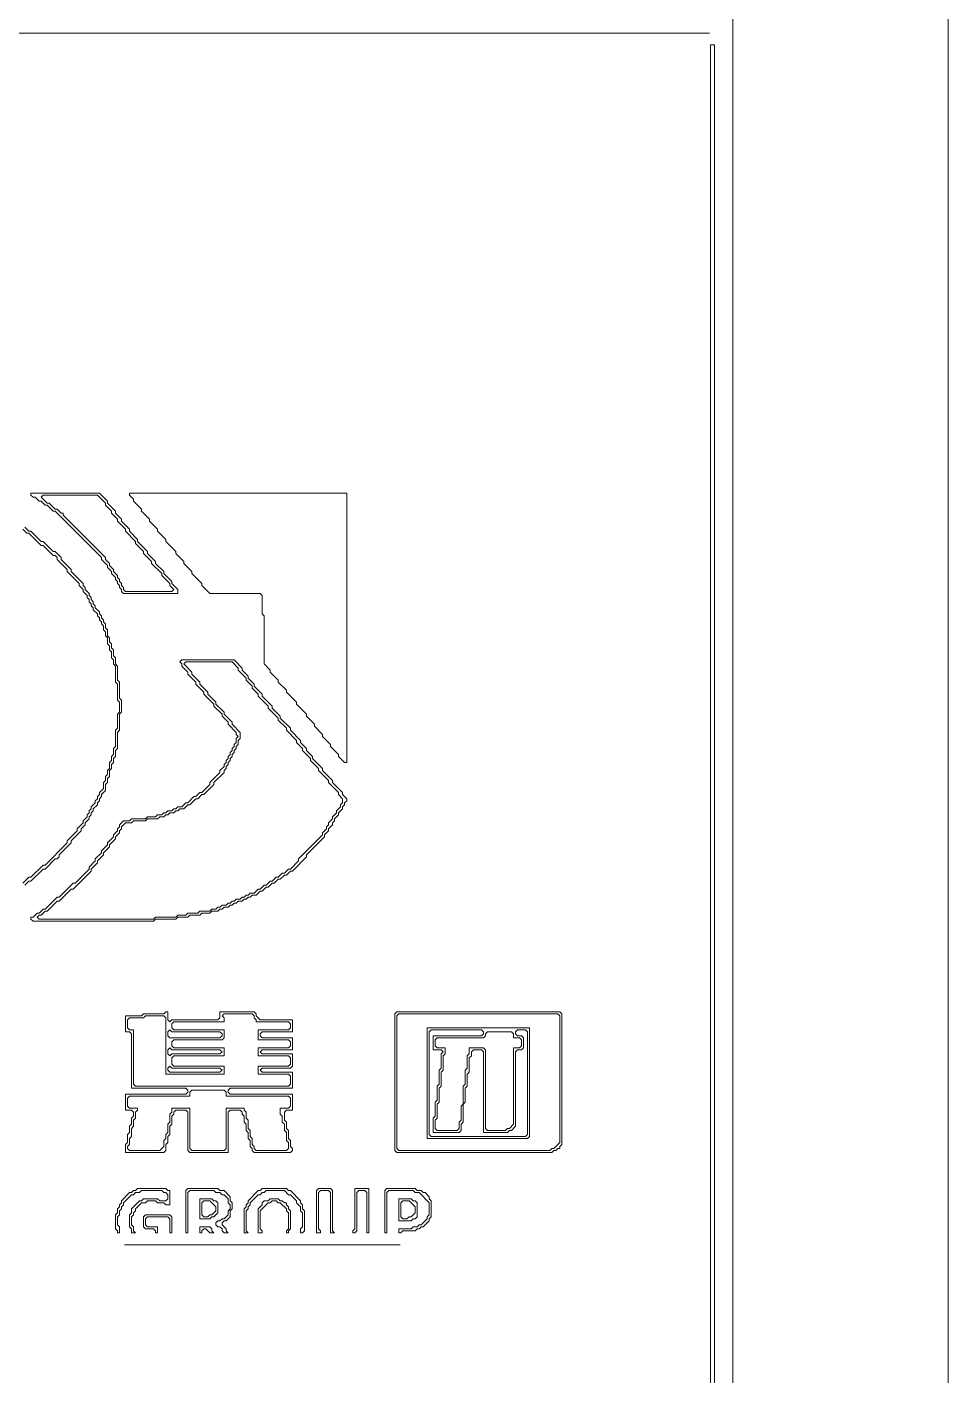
# Model space of a CAD drawing. Header units: millimetres. Extents: x 24 to 865, y 18 to 612.
# Drawn here: x 825.2 to 865.3, y 313.6 to 372.3 of the extents above; entities that cross this region are included whole.
import ezdxf

# ---------------------------------------------------------------- set-up
doc = ezdxf.new("R2010")
doc.units = ezdxf.units.MM
for name, color, linetype, lineweight in [('TRACE_CURVE', 6, 'Continuous', 0), ('TRACE_STRAIGHT', 5, 'Continuous', 0), ('TRACE_TEXT_SYMBOL', 6, 'Continuous', 0)]:
    doc.layers.add(name, color=color, linetype=linetype, lineweight=lineweight)

msp = doc.modelspace()

# ---------------------------------------------------------------- linework, layer by layer
at = {"layer": 'TRACE_CURVE', "color": 6}
msp.add_lwpolyline([(854.939, 371.507), (854.939, 302.933), (855.115, 302.933), (855.115, 371.507)], close=True, dxfattribs=at)
at = {"layer": 'TRACE_STRAIGHT', "color": 5}
for p, q in [((865.28, 611.852), (865.28, 18.127)), ((855.903, 601.456), (855.903, 27.883)), ((775.982, 372.017), (854.887, 372.017)), ((829.41, 319.234), (841.423, 319.234))]:
    msp.add_line(p, q, dxfattribs=at)
at = {"layer": 'TRACE_TEXT_SYMBOL', "color": 6}
for points in [[(825.338, 351.977), (825.338, 351.89), (825.426, 351.802), (825.513, 351.802), (825.688, 351.627), (825.776, 351.627), (825.951, 351.452), (826.039, 351.452), (826.301, 351.189), (826.389, 351.189), (828.403, 349.175), (828.403, 349.087), (828.666, 348.824), (828.666, 348.737), (828.841, 348.562), (828.841, 348.474), (829.016, 348.299), (829.016, 348.211), (829.104, 348.124), (829.104, 348.036), (829.191, 347.949), (829.191, 347.861), (829.279, 347.773), (829.279, 347.686), (829.367, 347.598), (831.731, 347.598), (831.731, 347.773), (831.468, 348.036), (831.468, 348.124), (831.118, 348.474), (831.118, 348.562), (830.768, 348.912), (830.768, 349), (830.418, 349.35), (830.418, 349.437), (829.98, 349.875), (829.98, 349.963), (829.629, 350.313), (829.629, 350.401), (829.279, 350.751), (829.279, 350.839), (829.016, 351.101), (829.016, 351.189), (828.666, 351.539), (828.666, 351.627), (828.316, 351.977)], [(825.776, 351.802), (825.863, 351.89), (828.228, 351.89), (828.578, 351.539), (828.578, 351.452), (828.841, 351.189), (828.841, 351.101), (829.104, 350.839), (829.104, 350.751), (829.454, 350.401), (829.454, 350.313), (829.892, 349.875), (829.892, 349.788), (830.242, 349.437), (830.242, 349.35), (830.593, 349), (830.593, 348.912), (831.031, 348.474), (831.031, 348.387), (831.381, 348.036), (831.381, 347.949), (831.556, 347.773), (831.468, 347.686), (829.454, 347.686), (829.367, 347.773), (829.367, 347.861), (829.279, 347.949), (829.279, 348.036), (829.191, 348.124), (829.191, 348.211), (829.104, 348.299), (829.104, 348.387), (828.929, 348.562), (828.929, 348.649), (828.754, 348.824), (828.754, 348.912), (828.578, 349.087), (828.578, 349.175), (826.739, 351.014), (826.739, 351.101), (826.652, 351.101), (826.476, 351.277), (826.389, 351.277), (826.126, 351.539), (826.039, 351.539)], [(829.629, 351.977), (829.629, 351.89), (829.804, 351.714), (829.804, 351.627), (830.155, 351.277), (830.155, 351.189), (830.505, 350.839), (830.505, 350.751), (830.855, 350.401), (830.855, 350.313), (831.206, 349.963), (831.206, 349.875), (831.644, 349.437), (831.644, 349.35), (831.994, 349), (831.994, 348.912), (832.344, 348.562), (832.344, 348.474), (832.782, 348.036), (832.782, 347.949), (833.132, 347.598), (835.322, 347.598), (835.409, 347.511), (835.409, 346.723), (835.497, 346.635), (835.497, 344.533), (835.76, 344.27), (835.76, 344.183), (836.11, 343.832), (836.11, 343.745), (836.46, 343.395), (836.46, 343.307), (836.898, 342.869), (836.898, 342.781), (837.336, 342.344), (837.336, 342.256), (837.687, 341.906), (837.687, 341.818), (838.037, 341.468), (838.037, 341.38), (838.387, 341.03), (838.387, 340.942), (838.737, 340.592), (838.737, 340.504), (839, 340.242), (839.088, 340.242), (839.088, 351.977)], [(833.658, 329.207), (833.745, 329.294), (834.972, 329.294), (835.059, 329.207), (835.059, 329.119), (835.147, 329.032), (835.147, 328.944), (836.548, 328.944), (836.636, 328.857), (836.636, 328.681), (836.548, 328.594), (835.234, 328.594), (835.234, 328.156), (836.548, 328.156), (836.636, 328.068), (836.636, 327.893), (836.548, 327.806), (835.234, 327.806), (835.234, 327.455), (836.548, 327.455), (836.636, 327.368), (836.636, 327.105), (836.548, 327.017), (835.234, 327.017), (835.234, 326.667), (836.548, 326.667), (836.636, 326.58), (836.636, 326.229), (836.548, 326.142), (829.892, 326.142), (829.804, 326.229), (829.804, 328.594), (829.629, 328.594), (829.542, 328.681), (829.542, 329.032), (829.629, 329.119), (830.242, 329.119), (830.33, 329.207), (831.118, 329.207), (831.206, 329.119), (831.206, 326.667), (833.745, 326.667), (833.745, 327.017), (831.556, 327.017), (831.468, 327.105), (831.468, 327.368), (831.556, 327.455), (833.745, 327.455), (833.745, 327.806), (831.556, 327.806), (831.468, 327.893), (831.468, 328.068), (831.556, 328.156), (833.658, 328.156), (833.745, 328.243), (833.745, 328.594), (831.556, 328.594), (831.468, 328.681), (831.468, 328.857), (831.556, 328.944), (833.745, 328.944), (833.745, 329.119)], [(841.277, 329.382), (841.19, 329.294), (841.19, 323.339), (841.277, 323.252), (848.021, 323.252), (848.108, 323.339), (848.196, 323.339), (848.283, 323.427), (848.371, 323.427), (848.371, 323.514), (848.459, 323.602), (848.459, 329.294), (848.371, 329.382)], [(841.277, 329.207), (841.365, 329.294), (848.283, 329.294), (848.371, 329.207), (848.371, 323.689), (848.108, 323.427), (848.021, 323.427), (847.933, 323.339), (841.365, 323.339), (841.277, 323.427)], [(831.293, 328.506), (831.381, 328.594), (831.468, 328.506), (833.57, 328.506), (833.658, 328.419), (833.658, 328.331), (833.57, 328.243), (831.381, 328.243), (831.293, 328.331)], [(842.591, 328.681), (842.591, 323.865), (846.97, 323.865), (847.057, 323.952), (847.057, 328.681)], [(842.678, 328.506), (842.766, 328.594), (844.956, 328.594), (845.043, 328.506), (845.043, 328.419), (844.956, 328.331), (842.854, 328.331), (842.854, 327.718), (843.204, 327.718), (843.292, 327.63), (843.204, 327.543), (843.204, 326.93), (843.116, 326.842), (843.116, 326.229), (843.029, 326.142), (843.029, 325.529), (842.941, 325.441), (842.941, 324.828), (842.854, 324.74), (842.854, 324.127), (843.992, 324.127), (844.08, 324.215), (844.08, 324.478), (844.167, 324.565), (844.167, 325.353), (844.255, 325.441), (844.255, 326.054), (844.342, 326.142), (844.342, 326.667), (844.43, 326.755), (844.43, 327.368), (844.518, 327.455), (844.518, 327.63), (844.605, 327.718), (844.956, 327.718), (845.043, 327.63), (845.043, 324.127), (846.094, 324.127), (846.182, 324.215), (846.269, 324.215), (846.444, 324.39), (846.444, 327.63), (846.532, 327.718), (846.707, 327.718), (846.795, 327.806), (846.795, 328.243), (846.707, 328.331), (846.532, 328.331), (846.444, 328.419), (846.444, 328.506), (846.532, 328.594), (846.882, 328.594), (846.97, 328.506), (846.97, 324.04), (846.882, 323.952), (842.766, 323.952), (842.678, 324.04)], [(845.131, 328.419), (845.218, 328.506), (846.269, 328.506), (846.357, 328.419), (846.357, 328.243), (846.619, 328.243), (846.707, 328.156), (846.707, 327.893), (846.619, 327.806), (846.357, 327.806), (846.357, 324.478), (846.182, 324.302), (846.094, 324.302), (846.006, 324.215), (845.218, 324.215), (845.131, 324.302), (845.131, 327.718), (845.043, 327.806), (844.43, 327.806), (844.43, 327.543), (844.342, 327.455), (844.342, 326.93), (844.255, 326.842), (844.255, 326.229), (844.167, 326.142), (844.167, 325.353), (844.08, 325.266), (844.08, 324.653), (843.992, 324.565), (843.992, 324.302), (843.905, 324.215), (843.029, 324.215), (842.941, 324.302), (842.941, 324.653), (843.029, 324.74), (843.029, 325.353), (843.116, 325.441), (843.116, 326.054), (843.204, 326.142), (843.204, 326.755), (843.292, 326.842), (843.292, 327.455), (843.379, 327.543), (843.379, 327.806), (843.029, 327.806), (842.941, 327.893), (842.941, 328.156), (843.029, 328.243), (845.043, 328.243), (845.131, 328.331)], [(831.293, 327.718), (831.381, 327.806), (831.468, 327.718), (833.57, 327.718), (833.658, 327.63), (833.57, 327.543), (831.468, 327.543), (831.381, 327.455), (831.293, 327.543)], [(831.293, 326.93), (831.381, 327.017), (831.468, 326.93), (833.57, 326.93), (833.658, 326.842), (833.57, 326.755), (831.381, 326.755), (831.293, 326.842)], [(832.169, 321.675), (832.081, 321.588), (832.081, 319.748), (832.169, 319.748), (832.169, 321.5), (832.257, 321.588), (833.308, 321.588), (833.395, 321.5), (833.57, 321.5), (833.658, 321.412), (833.745, 321.412), (833.921, 321.237), (833.921, 321.062), (834.008, 320.974), (834.008, 320.799), (833.921, 320.712), (833.921, 320.537), (833.745, 320.361), (833.658, 320.361), (833.57, 320.274), (833.483, 320.274), (833.395, 320.186), (833.395, 320.099), (833.483, 320.011), (833.57, 320.011), (833.658, 319.924), (833.658, 319.836), (833.745, 319.748), (833.921, 319.748), (833.833, 319.836), (833.833, 319.924), (833.658, 320.099), (833.658, 320.186), (833.745, 320.274), (833.833, 320.274), (834.008, 320.449), (834.008, 320.712), (834.096, 320.799), (834.096, 321.062), (834.008, 321.15), (834.008, 321.325), (833.745, 321.588), (833.57, 321.588), (833.483, 321.675)], [(835.409, 321.675), (835.322, 321.588), (835.234, 321.588), (834.796, 321.15), (834.796, 321.062), (834.709, 320.974), (834.709, 320.887), (834.621, 320.799), (834.621, 319.748), (834.796, 319.748), (834.709, 319.836), (834.709, 320.712), (834.796, 320.799), (834.796, 320.887), (834.884, 320.974), (834.884, 321.062), (835.234, 321.412), (835.322, 321.412), (835.409, 321.5), (835.497, 321.5), (835.585, 321.588), (836.373, 321.588), (836.548, 321.412), (836.636, 321.412), (836.898, 321.15), (836.898, 321.062), (837.073, 320.887), (837.073, 320.712), (837.161, 320.624), (837.161, 320.011), (837.073, 319.924), (837.073, 319.748), (837.161, 319.748), (837.249, 319.836), (837.249, 320.712), (837.161, 320.799), (837.161, 320.974), (837.073, 321.062), (837.073, 321.15), (836.636, 321.588), (836.548, 321.588), (836.46, 321.675)], [(837.862, 321.675), (837.774, 321.588), (837.774, 319.748), (837.949, 319.748), (837.949, 319.836), (837.862, 319.924), (837.862, 321.5), (837.949, 321.588), (838.3, 321.588), (838.387, 321.5), (838.387, 319.748), (838.562, 319.748), (838.475, 319.836), (838.475, 321.588), (838.387, 321.675)], [(839.438, 321.675), (839.438, 319.924), (839.35, 319.836), (839.35, 319.748), (839.438, 319.748), (839.526, 319.836), (839.526, 321.5), (839.613, 321.588), (839.876, 321.588), (839.964, 321.5), (839.964, 319.748), (840.051, 319.748), (840.051, 321.675)], [(840.839, 321.675), (840.752, 321.588), (840.752, 319.748), (840.839, 319.748), (840.839, 321.5), (840.927, 321.588), (841.978, 321.588), (842.065, 321.5), (842.241, 321.5), (842.678, 321.062), (842.678, 320.537), (842.591, 320.449), (842.591, 320.361), (842.328, 320.099), (842.241, 320.099), (842.153, 320.011), (841.978, 320.011), (841.89, 319.924), (841.365, 319.924), (841.365, 319.748), (841.452, 319.748), (841.54, 319.836), (842.065, 319.836), (842.153, 319.924), (842.241, 319.924), (842.328, 320.011), (842.416, 320.011), (842.678, 320.274), (842.678, 320.361), (842.766, 320.449), (842.766, 321.15), (842.678, 321.237), (842.678, 321.325), (842.503, 321.5), (842.416, 321.5), (842.328, 321.588), (842.153, 321.588), (842.065, 321.675)], [(832.695, 321.237), (832.695, 320.361), (833.132, 320.361), (833.22, 320.449), (833.308, 320.449), (833.483, 320.624), (833.483, 321.062), (833.395, 321.15), (833.308, 321.15), (833.22, 321.237)], [(832.782, 321.062), (832.87, 321.15), (833.132, 321.15), (833.395, 320.887), (833.395, 320.712), (833.22, 320.537), (833.132, 320.537), (833.045, 320.449), (832.87, 320.449), (832.782, 320.537)], [(835.76, 321.237), (835.672, 321.15), (835.497, 321.15), (835.409, 321.062), (835.409, 320.974), (835.234, 320.799), (835.234, 319.748), (835.409, 319.748), (835.409, 319.836), (835.322, 319.924), (835.322, 320.712), (835.672, 321.062), (835.76, 321.062), (835.847, 321.15), (836.023, 321.15), (836.11, 321.062), (836.198, 321.062), (836.46, 320.799), (836.46, 320.712), (836.548, 320.624), (836.548, 319.924), (836.46, 319.836), (836.46, 319.748), (836.548, 319.748), (836.548, 319.836), (836.636, 319.924), (836.636, 320.712), (836.548, 320.799), (836.548, 320.887), (836.46, 320.974), (836.46, 321.062), (836.373, 321.062), (836.285, 321.15), (836.198, 321.15), (836.11, 321.237)], [(841.365, 321.237), (841.365, 320.274), (841.89, 320.274), (841.978, 320.361), (842.065, 320.361), (842.153, 320.449), (842.153, 321.062), (842.065, 321.15), (841.978, 321.15), (841.89, 321.237)], [(841.452, 321.062), (841.54, 321.15), (841.803, 321.15), (842.065, 320.887), (842.065, 320.624), (841.89, 320.449), (841.803, 320.449), (841.715, 320.361), (841.54, 320.361), (841.452, 320.449)], [(830.33, 320.537), (830.242, 320.449), (830.242, 320.011), (830.33, 319.924), (830.68, 319.924), (830.768, 319.836), (830.768, 319.748), (830.855, 319.748), (830.855, 320.011), (830.418, 320.011), (830.33, 320.099), (830.33, 320.361), (830.418, 320.449), (831.293, 320.449), (831.381, 320.361), (831.381, 319.748), (831.468, 319.748), (831.468, 320.449), (831.381, 320.537)], [(832.695, 320.011), (832.695, 319.748), (832.782, 319.748), (832.782, 319.836), (832.87, 319.924), (832.957, 319.924), (833.132, 319.748), (833.308, 319.748), (833.22, 319.836), (833.22, 319.924), (833.132, 320.011)]]:
    msp.add_lwpolyline(points, close=True, dxfattribs=at)
for points in [[(824.988, 350.401), (825.163, 350.226), (825.25, 350.226), (825.776, 349.7), (825.863, 349.7), (826.301, 349.262), (826.389, 349.262), (826.476, 349.175), (826.476, 349.087), (826.914, 348.649), (826.914, 348.562), (827.44, 348.036), (827.44, 347.949), (827.615, 347.773), (827.615, 347.686), (827.79, 347.511), (827.79, 347.423), (827.878, 347.336), (827.878, 347.248), (827.965, 347.16), (827.965, 347.073), (828.053, 346.985), (828.053, 346.898), (828.228, 346.723), (828.228, 346.635), (828.316, 346.547), (828.316, 346.46), (828.403, 346.372), (828.403, 346.285), (828.491, 346.197)], [(827.878, 347.511), (827.878, 347.598), (827.703, 347.773), (827.703, 347.861), (827.615, 347.949), (827.615, 348.036), (827.09, 348.562), (827.09, 348.649), (826.652, 349.087), (826.652, 349.175), (826.389, 349.437), (826.301, 349.437), (825.863, 349.875), (825.776, 349.875), (825.338, 350.313), (825.25, 350.313), (825.075, 350.488)], [(827.09, 336.826), (827.527, 337.264), (827.527, 337.352), (827.703, 337.527), (827.703, 337.614), (827.878, 337.79), (827.878, 337.877), (827.965, 337.965), (827.965, 338.052), (828.053, 338.14), (828.053, 338.227), (828.228, 338.403), (828.228, 338.49), (828.316, 338.578), (828.316, 338.665), (828.403, 338.753), (828.403, 338.84), (828.578, 339.016), (828.578, 339.278), (828.666, 339.366), (828.666, 339.541), (828.754, 339.629), (828.754, 339.891), (828.841, 339.979), (828.841, 340.154), (828.929, 340.242), (828.929, 340.417), (829.016, 340.504), (829.016, 340.767), (829.104, 340.855), (829.104, 341.555), (829.191, 341.643), (829.191, 342.344), (829.279, 342.431), (829.279, 342.957), (829.191, 343.044), (829.191, 343.745), (829.104, 343.832), (829.104, 344.445), (829.016, 344.533), (829.016, 344.796), (828.929, 344.883), (828.929, 345.146), (828.841, 345.234), (828.841, 345.409), (828.754, 345.496), (828.754, 345.672), (828.666, 345.759), (828.666, 346.022), (828.578, 346.109), (828.578, 346.285), (828.491, 346.372), (828.491, 346.46), (828.403, 346.547), (828.403, 346.635), (828.316, 346.723), (828.316, 346.81), (828.14, 346.985), (828.14, 347.073), (828.053, 347.16), (828.053, 347.248), (827.965, 347.336), (827.965, 347.423), (827.878, 347.511)], [(828.491, 346.197), (828.491, 346.022), (828.578, 345.934), (828.578, 345.759), (828.666, 345.672), (828.666, 345.409), (828.754, 345.321), (828.754, 345.146), (828.841, 345.059), (828.841, 344.796), (828.929, 344.708), (828.929, 344.533), (829.016, 344.445), (829.016, 343.745), (829.104, 343.657), (829.104, 342.957), (829.191, 342.869), (829.191, 342.431), (829.104, 342.344), (829.104, 341.731), (829.016, 341.643), (829.016, 340.942), (828.929, 340.855), (828.929, 340.592), (828.841, 340.504), (828.841, 340.329), (828.754, 340.242), (828.754, 339.979), (828.666, 339.891), (828.666, 339.716), (828.578, 339.629), (828.578, 339.454), (828.491, 339.366), (828.491, 339.103), (828.316, 338.928), (828.316, 338.84), (828.228, 338.753), (828.228, 338.665), (828.14, 338.578), (828.14, 338.49), (827.965, 338.315), (827.965, 338.227), (827.878, 338.14), (827.878, 338.052), (827.79, 337.965), (827.79, 337.877), (827.615, 337.702), (827.615, 337.614), (827.352, 337.352), (827.352, 337.264), (826.914, 336.826), (826.914, 336.739), (825.951, 335.775), (825.863, 335.775), (825.338, 335.25), (825.25, 335.25), (824.988, 334.987)], [(831.906, 344.708), (831.819, 344.621), (831.906, 344.533), (831.906, 344.445), (832.169, 344.183), (832.169, 344.095), (832.519, 343.745), (832.519, 343.657), (832.87, 343.307), (832.87, 343.219), (833.308, 342.781), (833.308, 342.694), (833.658, 342.344), (833.658, 342.256), (833.921, 341.993), (833.921, 341.906), (834.271, 341.555), (834.271, 341.468), (834.359, 341.38), (834.271, 341.293), (834.271, 341.118), (834.183, 341.03), (834.183, 340.942), (834.096, 340.855), (834.096, 340.767), (834.008, 340.68), (834.008, 340.592), (833.921, 340.504), (833.921, 340.417), (833.833, 340.329), (833.833, 340.242), (833.745, 340.154), (833.745, 340.067), (833.57, 339.891), (833.57, 339.804), (833.132, 339.366), (833.132, 339.278), (832.782, 338.928), (832.695, 338.928), (832.519, 338.753), (832.432, 338.753), (832.169, 338.49), (832.081, 338.49), (831.906, 338.315), (831.731, 338.315), (831.644, 338.227), (831.556, 338.227), (831.468, 338.14), (831.293, 338.14), (831.206, 338.052), (831.118, 338.052), (831.031, 337.965), (830.855, 337.965), (830.768, 337.877), (830.418, 337.877), (830.33, 337.79), (829.717, 337.79), (829.629, 337.702), (829.367, 337.702), (829.191, 337.527), (829.191, 337.439), (829.104, 337.352), (829.104, 337.264), (828.929, 337.089)], [(838.124, 337.001), (838.124, 337.089), (838.3, 337.264), (838.3, 337.352), (838.475, 337.527), (838.475, 337.614), (838.562, 337.702), (838.562, 337.79), (838.737, 337.965), (838.737, 338.052), (838.913, 338.227), (838.913, 338.315), (839, 338.403), (839, 338.49), (839.088, 338.578), (839.088, 338.665), (838.913, 338.84), (838.913, 338.928), (838.475, 339.366), (838.475, 339.454), (838.037, 339.891), (838.037, 339.979), (837.599, 340.417), (837.599, 340.504), (837.336, 340.767), (837.336, 340.855), (837.073, 341.118), (837.073, 341.205), (836.636, 341.643), (836.636, 341.731), (836.198, 342.168), (836.198, 342.256), (835.847, 342.606), (835.847, 342.694), (835.409, 343.132), (835.409, 343.219), (835.059, 343.57), (835.059, 343.657), (834.796, 343.92), (834.796, 344.008), (834.534, 344.27), (834.534, 344.358), (834.183, 344.708), (831.906, 344.708)], [(831.994, 344.533), (832.081, 344.621), (834.096, 344.621), (834.359, 344.358), (834.359, 344.27), (834.709, 343.92), (834.709, 343.832), (834.972, 343.57), (834.972, 343.482), (835.234, 343.219), (835.234, 343.132), (835.672, 342.694), (835.672, 342.606), (836.11, 342.168), (836.11, 342.081), (836.46, 341.731), (836.46, 341.643), (836.898, 341.205), (836.898, 341.118), (837.161, 340.855), (837.161, 340.767), (837.511, 340.417), (837.511, 340.329), (837.862, 339.979), (837.862, 339.891), (838.3, 339.454), (838.3, 339.366), (838.737, 338.928), (838.737, 338.84), (838.913, 338.665), (838.913, 338.49), (838.825, 338.403), (838.825, 338.315), (838.65, 338.14), (838.65, 338.052), (838.475, 337.877), (838.475, 337.79), (838.3, 337.614), (838.3, 337.527), (838.212, 337.439), (838.212, 337.352), (838.037, 337.176), (838.037, 337.089), (836.986, 336.038), (836.986, 335.95), (836.636, 335.6), (836.548, 335.6), (836.373, 335.425), (836.285, 335.425), (836.11, 335.25), (836.023, 335.25), (835.847, 335.075), (835.76, 335.075), (835.585, 334.899), (835.497, 334.899), (835.322, 334.724), (835.234, 334.724), (835.059, 334.549), (834.884, 334.549), (834.796, 334.462), (834.709, 334.462), (834.621, 334.374), (834.534, 334.374), (834.446, 334.286)], [(832.519, 338.665), (832.607, 338.665), (832.782, 338.84), (832.87, 338.84), (833.308, 339.278), (833.308, 339.366), (833.745, 339.804), (833.745, 339.891), (833.833, 339.979), (833.833, 340.067), (833.921, 340.154), (833.921, 340.242), (834.008, 340.329), (834.008, 340.417), (834.096, 340.504), (834.096, 340.592), (834.183, 340.68), (834.183, 340.767), (834.271, 340.855), (834.271, 340.942), (834.359, 341.03), (834.359, 341.205), (834.446, 341.293), (834.446, 341.555), (834.096, 341.906), (834.096, 341.993), (833.745, 342.344), (833.745, 342.431), (833.395, 342.781), (833.395, 342.869), (833.045, 343.219), (833.045, 343.307), (832.695, 343.657), (832.695, 343.745), (832.344, 344.095), (832.344, 344.183), (831.994, 344.533)], [(834.446, 334.286), (834.271, 334.286), (834.183, 334.199), (834.096, 334.199), (834.008, 334.111), (833.921, 334.111), (833.833, 334.024), (833.658, 334.024), (833.57, 333.936), (833.483, 333.936), (833.395, 333.849), (833.22, 333.849), (833.132, 333.761), (832.695, 333.761), (832.607, 333.673), (832.169, 333.673), (832.081, 333.586), (831.731, 333.586), (831.644, 333.498), (830.768, 333.498), (830.68, 333.411), (825.688, 333.411), (825.601, 333.498), (825.688, 333.586), (825.776, 333.586), (825.951, 333.761), (826.039, 333.761), (826.476, 334.199), (826.564, 334.199), (827.09, 334.724), (827.177, 334.724), (827.965, 335.512), (827.965, 335.6), (828.228, 335.863), (828.228, 335.95), (828.491, 336.213), (828.491, 336.301), (828.754, 336.563), (828.754, 336.651), (829.016, 336.914), (829.016, 337.001), (829.191, 337.176), (829.191, 337.264), (829.279, 337.352), (829.279, 337.439), (829.454, 337.614), (829.717, 337.614), (829.804, 337.702), (830.33, 337.702), (830.418, 337.79), (830.855, 337.79), (830.943, 337.877), (831.118, 337.877), (831.206, 337.965), (831.293, 337.965), (831.381, 338.052), (831.556, 338.052), (831.644, 338.14), (831.731, 338.14), (831.819, 338.227), (831.994, 338.227), (832.169, 338.403), (832.257, 338.403), (832.519, 338.665)], [(825.075, 334.899), (825.25, 335.075), (825.338, 335.075), (825.863, 335.6), (825.951, 335.6), (826.389, 336.038), (826.476, 336.038), (826.564, 336.126), (826.564, 336.213), (827.09, 336.739), (827.09, 336.826)], [(828.929, 337.089), (828.929, 337.001), (828.666, 336.739), (828.666, 336.651), (828.403, 336.388), (828.403, 336.301), (828.14, 336.038), (828.14, 335.95), (827.878, 335.688), (827.878, 335.6), (827.265, 334.987), (827.177, 334.987), (826.564, 334.374), (826.476, 334.374), (825.951, 333.849), (825.863, 333.849), (825.688, 333.673), (825.601, 333.673), (825.426, 333.498), (825.338, 333.498), (825.338, 333.411), (825.426, 333.323), (830.68, 333.323), (830.768, 333.411), (831.644, 333.411), (831.731, 333.498), (832.169, 333.498), (832.257, 333.586), (832.695, 333.586), (832.782, 333.673), (833.132, 333.673), (833.22, 333.761), (833.483, 333.761), (833.57, 333.849), (833.658, 333.849), (833.745, 333.936), (833.921, 333.936), (834.008, 334.024), (834.096, 334.024), (834.183, 334.111), (834.271, 334.111), (834.359, 334.199), (834.534, 334.199), (834.621, 334.286), (834.709, 334.286), (834.796, 334.374), (834.884, 334.374), (834.972, 334.462), (835.147, 334.462), (835.322, 334.637), (835.409, 334.637), (835.585, 334.812), (835.672, 334.812), (835.847, 334.987), (835.935, 334.987), (836.11, 335.162), (836.198, 335.162), (836.373, 335.337), (836.46, 335.337), (836.636, 335.512), (836.723, 335.512), (837.336, 336.126), (837.336, 336.213), (838.124, 337.001)], [(831.206, 329.382), (831.118, 329.294), (830.242, 329.294), (830.155, 329.207), (829.454, 329.207), (829.454, 328.506), (829.629, 328.506), (829.717, 328.419), (829.717, 326.054), (832.081, 326.054), (832.169, 325.966), (832.169, 325.879), (832.081, 325.791), (829.454, 325.791), (829.454, 325.091), (829.717, 325.091), (829.804, 325.003), (829.804, 324.828), (829.717, 324.74), (829.717, 324.478), (829.629, 324.39), (829.629, 324.127), (829.542, 324.04), (829.542, 323.689), (829.454, 323.602), (829.454, 323.252), (831.118, 323.252), (831.206, 323.339), (831.206, 323.602), (831.293, 323.689), (831.293, 323.952), (831.381, 324.04), (831.381, 324.39), (831.468, 324.478), (831.468, 324.828), (831.556, 324.916), (831.556, 325.003), (831.644, 325.091), (832.081, 325.091), (832.169, 325.003), (832.169, 323.339), (832.257, 323.252), (833.921, 323.252), (833.921, 325.003), (834.008, 325.091), (834.446, 325.091), (834.534, 325.003), (834.534, 324.916), (834.621, 324.828), (834.621, 324.565), (834.709, 324.478), (834.709, 324.215), (834.796, 324.127), (834.796, 323.865), (834.884, 323.777), (834.884, 323.514), (834.972, 323.427), (834.972, 323.339), (835.059, 323.252), (836.636, 323.252), (836.723, 323.339), (836.723, 323.427), (836.636, 323.514), (836.636, 323.777)], [(836.636, 323.777), (836.548, 323.865), (836.548, 324.215), (836.46, 324.302), (836.46, 324.565), (836.373, 324.653), (836.373, 325.003), (836.46, 325.091), (836.723, 325.091), (836.723, 325.791), (834.008, 325.791), (833.921, 325.879), (833.921, 325.966), (834.008, 326.054), (836.723, 326.054), (836.723, 326.755), (835.409, 326.755), (835.322, 326.842), (835.409, 326.93), (836.636, 326.93), (836.723, 327.017), (836.723, 327.543), (835.409, 327.543), (835.322, 327.63), (835.409, 327.718), (836.723, 327.718), (836.723, 328.243), (835.409, 328.243), (835.322, 328.331), (835.322, 328.419), (835.409, 328.506), (836.723, 328.506), (836.723, 329.032), (835.322, 329.032), (835.147, 329.207), (835.147, 329.294), (835.059, 329.382), (833.57, 329.382), (833.57, 329.119), (833.483, 329.032), (831.468, 329.032), (831.381, 328.944), (831.293, 329.032), (831.293, 329.382), (831.206, 329.382)], [(832.257, 325.879), (832.344, 325.966), (833.745, 325.966), (833.833, 325.879), (833.833, 325.704), (836.548, 325.704), (836.636, 325.616), (836.636, 325.266), (836.548, 325.178), (836.198, 325.178), (836.198, 324.916), (836.285, 324.828), (836.285, 324.565), (836.373, 324.478), (836.373, 324.215), (836.46, 324.127), (836.46, 323.777), (836.548, 323.689), (836.548, 323.427), (836.46, 323.339), (835.147, 323.339), (835.059, 323.427), (835.059, 323.514), (834.972, 323.602), (834.972, 323.865), (834.884, 323.952), (834.884, 324.215), (834.796, 324.302), (834.796, 324.653), (834.709, 324.74), (834.709, 325.003), (834.621, 325.091), (834.621, 325.178), (833.833, 325.178), (833.833, 323.427), (833.745, 323.339), (832.344, 323.339), (832.257, 323.427), (832.257, 325.178), (831.468, 325.178), (831.468, 325.003), (831.381, 324.916), (831.381, 324.565), (831.293, 324.478), (831.293, 324.127), (831.206, 324.04), (831.206, 323.865), (831.118, 323.777), (831.118, 323.514), (830.943, 323.339), (829.629, 323.339), (829.542, 323.427), (829.542, 323.514), (829.629, 323.602), (829.629, 323.865), (829.717, 323.952), (829.717, 324.302), (829.804, 324.39), (829.804, 324.653), (829.892, 324.74), (829.892, 325.003), (829.98, 325.091), (829.98, 325.178), (829.629, 325.178)], [(829.629, 325.178), (829.542, 325.266), (829.542, 325.616), (829.629, 325.704), (832.257, 325.704), (832.257, 325.879)], [(829.98, 321.675), (829.892, 321.588), (829.804, 321.588), (829.717, 321.5), (829.629, 321.5), (829.279, 321.15), (829.279, 321.062), (829.191, 320.974), (829.191, 320.887), (829.104, 320.799), (829.104, 320.624), (829.016, 320.537), (829.016, 319.924), (829.104, 319.836), (829.104, 319.748), (829.191, 319.748), (829.191, 320.011), (829.104, 320.099), (829.104, 320.449), (829.191, 320.537), (829.191, 320.712), (829.279, 320.799), (829.279, 320.887), (829.367, 320.974), (829.367, 321.062), (829.717, 321.412), (829.804, 321.412), (829.892, 321.5), (830.067, 321.5), (830.155, 321.588), (831.031, 321.588), (831.118, 321.5), (831.206, 321.5), (831.293, 321.412), (831.293, 321.237), (831.206, 321.15), (830.943, 321.15), (830.855, 321.237), (830.242, 321.237), (830.155, 321.15), (830.067, 321.15), (829.717, 320.799), (829.717, 320.624), (829.629, 320.537), (829.629, 320.011), (829.717, 319.924), (829.717, 319.748), (829.892, 319.748), (829.804, 319.836), (829.804, 320.011), (829.717, 320.099), (829.717, 320.449), (829.804, 320.537), (829.804, 320.624), (829.892, 320.712), (829.892, 320.799), (830.155, 321.062), (830.33, 321.062), (830.418, 321.15), (830.768, 321.15), (830.855, 321.062), (831.118, 321.062), (831.206, 320.974), (831.381, 320.974)], [(831.381, 320.974), (831.381, 321.588), (831.293, 321.588), (831.206, 321.675), (829.98, 321.675)]]:
    msp.add_lwpolyline(points, dxfattribs=at)

doc.saveas('drawing.dxf')
